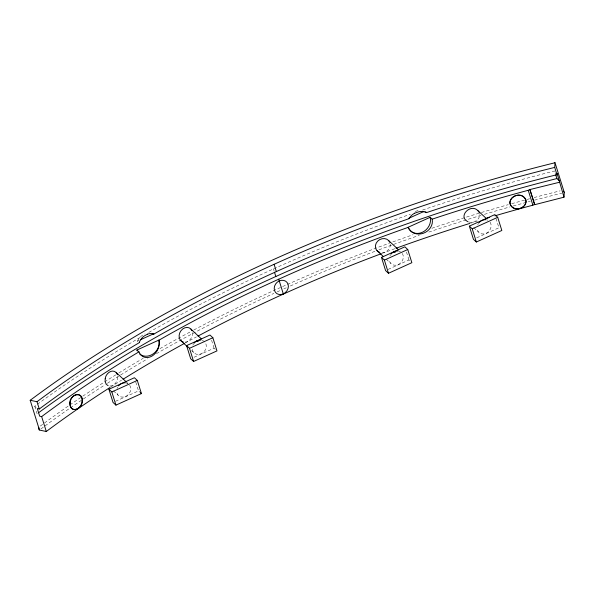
<?xml version="1.0" encoding="UTF-8"?>
<svg xmlns="http://www.w3.org/2000/svg" width="594" height="594" viewBox="0 0 594 594"><rect width="100%" height="100%" fill="white"/><g stroke="black" fill="none" stroke-linecap="round" stroke-linejoin="round"><path stroke-width="0.45" stroke-dasharray="2.97 2.23" d="M137.905 341.505L137.474 341.105L139.085 340.377M194.023 357.261L214.055 348.195L215.221 349.272M388.082 269.431L408.954 259.986L410.112 261.07M115.496 401.314L138.513 390.897L139.672 391.973M476.73 237.823L498.915 227.777L496.183 219M109.838 386.063C114.998 386.085 118.562 380.138 117.619 375.423M468.636 221.963C472.898 223.307 478.177 220.923 479.455 216.506A7.425 6.571 -15.5 0 0 479.581 213.795M473.76 227.688L478.512 232.098M386.107 259.095L390.674 263.335M191.602 350.616L193.637 352.509M113.424 390.837L118.132 395.203M126.663 382.276L127.97 383.501M140.11 337.444A794.698 369.409 -17.3 0 0 34.734 406.214L37.303 408.59M554.685 171.451L554.536 170.975A794.765 369.438 -17.3 0 0 422.267 210.142M555.13 172.876L555.427 173.827M406.489 252.086L408.954 259.986M273.463 268.904L274.049 270.797M211.598 340.295L214.055 348.195M135.774 382.12L138.513 390.897M34.756 406.222L37.125 413.818M490.102 222.178A7.663 6.556 -47.3 0 1 486.1 233.331A7.663 6.556 -47.3 0 1 477.004 228.118M477.747 224.681A7.663 6.556 -47.3 0 1 478.489 223.381M486.397 219.795A7.663 6.556 -47.3 0 1 487.667 220.188M402.272 253.415A7.663 6.556 -47.1 0 1 398.262 264.568A7.663 6.556 -47.1 0 1 389.167 259.348M389.909 255.917A7.663 6.556 -47.1 0 1 390.652 254.618M398.567 251.039A7.663 6.556 -47.1 0 1 400.423 251.715M202.183 340.369A7.663 6.556 -47.1 0 1 206.029 348.166A7.663 6.556 -47.1 0 1 198.299 354.432A7.663 6.556 -47.1 0 1 192.129 348.522M192.872 345.092A7.663 6.556 -47.1 0 1 193.622 343.792M129.73 385.283A7.663 6.556 -47 0 1 125.72 396.436A7.663 6.556 -47 0 1 116.61 391.216M117.077 388.469A7.663 6.556 -47 0 1 117.701 387.117M126.017 382.907A7.663 6.556 -47 0 1 127.881 383.583M148.804 332.417A794.698 369.409 -17.3 0 1 273.478 268.919A794.765 369.438 -17.3 0 1 410.395 214.234M40.303 426.076A781.236 363.149 -17.3 0 1 115.748 374.888M118.867 372.958A781.236 363.149 -17.3 0 1 143.228 358.271M159.957 348.604A781.236 363.149 -17.3 0 1 190.607 331.697M193.859 329.967A781.236 363.149 -17.3 0 1 389.478 243.139M392.812 241.921A781.236 363.149 -17.3 0 1 413.045 234.719M431.86 228.282A781.236 363.149 -17.3 0 1 508.264 204.655M511.701 203.683A781.236 363.149 -17.3 0 1 529.781 198.715M534.103 197.557A781.236 363.149 -17.3 0 1 560.172 190.845M40.875 428.994A778.749 361.998 -17.3 0 1 105.16 384.712M107.417 383.271A778.749 361.998 -17.3 0 1 147.624 358.754M156.378 353.682A778.749 361.998 -17.3 0 1 273.879 293.399M277.235 291.869A778.749 361.998 -17.3 0 1 279.752 290.726M283.821 288.892A778.749 361.998 -17.3 0 1 286.263 287.8M290.34 285.981A778.749 361.998 -17.3 0 1 375.534 251.099M378.942 249.822A778.749 361.998 -17.3 0 1 419.29 235.321M428.801 232.076A778.749 361.998 -17.3 0 1 481.043 215.355M484.429 214.337A778.749 361.998 -17.3 0 1 509.845 206.935M513.246 205.977A778.749 361.998 -17.3 0 1 530.242 201.314M534.496 200.178A778.749 361.998 -17.3 0 1 561.746 193.176M110.833 386.969A769.735 357.803 -17.3 0 1 121.532 380.205M185.142 343.02A769.735 357.803 -17.3 0 1 196.369 336.947M382.239 253.341A769.735 357.803 -17.3 0 1 395.173 248.574M470.589 223.173A769.735 357.803 -17.3 0 1 477.517 221.042M192.523 332.685A7.744 6.334 -59.1 0 1 184.281 342.211M390.325 244.297A7.744 6.801 -32.6 0 1 382.321 252.732M137.474 341.105A12.407 10.618 -47.1 0 1 145.003 333.902M415.265 211.583A12.407 10.618 -47.1 0 1 418.495 210.454"/><path stroke-width="0.89" d="M414.59 213.239L419.097 211.694A12.808 11.36 -24.1 0 1 426.21 212.496L426.522 212.607A769.735 357.803 -17.3 0 1 556.979 174.703L554.722 167.397L555.026 162.756L564.3 192.538L564.003 197.178L534.704 204.692L529.818 189.575L528.244 190.288A769.735 357.803 -17.3 0 0 432.157 219.164A12.689 11.197 -26.6 0 1 423.232 233.301A12.689 11.197 -26.6 0 1 408.256 227.346A769.735 357.803 -17.3 0 0 158.984 340.169M557.001 174.695L557.083 173.344L564.003 197.178M38.714 427.955L38.84 427.376M105.212 378.809C105.494 373.93 111.761 368.354 116.186 372.527L126.01 381.667M158.925 340.199A12.689 9.979 -65.2 0 1 151.982 356.088A12.689 9.979 -65.2 0 1 138.981 351.834A769.735 357.803 -17.3 0 0 41.654 416.594L39.672 416.186L37.303 408.59L39.286 408.999A769.735 357.803 -17.3 0 1 139.204 342.708L139.36 342.3M510.684 199.45L509.979 201.425A7.314 6.467 -10.2 0 0 511.56 206.519C517.174 213.335 531.081 204.67 524.19 197.349C517.983 190.414 504.187 200.898 512.659 207.432A8.353 7.366 -8.4 0 0 525.155 204.522L525.972 201.886A7.247 6.4 -7.6 0 0 524.762 198.002L523.203 196.547A8.353 7.395 -9.2 0 0 510.714 199.465M147.453 334.184A12.734 10.165 -64.1 0 1 153.579 333.999L153.846 334.103A769.735 357.803 -17.3 0 1 409.08 218.637L409.303 218.265A12.734 11.345 -24.9 0 1 414.582 213.224M140.696 339.649L153.579 333.813L153.891 334.118M424.057 211.397L408.761 218.325L409.095 218.629M137.266 350.92A12.407 10.618 -47.1 0 1 136.895 350.029L158.888 340.08A12.407 10.618 -47.1 0 1 153.482 353.66A12.407 10.618 -47.1 0 1 139.746 354.083M430.175 217.293L408.182 227.25A12.407 10.618 -47.1 0 0 422.312 232.321A12.407 10.618 -47.1 0 0 430.175 217.293L432.18 219.156M186.583 345.604L209.957 335.031L212.86 337.726L216.966 350.898L193.592 361.471L190.689 358.776L186.583 345.604L189.486 348.307L193.592 361.471M381.482 257.402L404.856 246.822L407.759 249.525L411.857 262.689L388.483 273.27L385.58 270.567L381.482 257.402L384.385 260.098L388.483 273.27M189.486 348.307L212.86 337.726M384.385 260.098L407.759 249.525M469.342 226.143L494.817 214.612L497.72 217.315L501.826 230.479L476.343 242.01L473.44 239.315L469.342 226.143L472.245 228.846L476.343 242.01M108.932 389.263L134.407 377.732L137.311 380.427L141.417 393.592L115.934 405.13L113.031 402.428L108.932 389.263L111.835 391.958L115.934 405.13M111.835 391.958L137.311 380.427M472.245 228.846L497.72 217.315M494.928 215.83A769.735 357.803 -17.3 0 1 532.855 205.19L534.459 204.47M147.446 334.147L143.718 336.308A12.808 10.254 -65.1 0 0 139.338 342.293M529.818 189.575L559.362 182.284M110.068 387.451A769.735 357.803 -17.3 0 0 46.287 431.489L39.471 430.063L30.19 400.282L37.014 401.707A769.735 357.803 -17.3 0 1 554.707 167.404M426.522 212.607L425.623 211.739M467.953 221.718C457.439 216.572 470.389 203.46 477.524 210.306A7.425 6.571 -15.5 0 1 479.18 212.481M108.13 385.64L107.143 385.009A7.425 5.658 -69.1 0 1 105.205 378.809M563.275 191.246L564.196 192.181M376.975 250.609L383.501 256.667M180.725 340.511L187.518 346.829M555.724 174.77L556.905 178.571L559.451 180.94M478.029 210.788L486.427 218.607M388.751 240.681L398.611 249.866M394.631 251.448L395.337 252.101L394.542 252.465L393.837 251.811M190.934 329.128L201.544 339.018M197.602 340.622L198.307 341.275L197.505 341.639L196.8 340.986M136.895 350.029L138.899 351.893M140.251 392.515L141.417 393.592M116.186 372.527L117.449 374.755M530.063 189.805L534.704 204.692M528.244 190.288L532.877 205.182M274.094 264.308L276.366 271.599M278.727 279.195L283.368 294.089M274.495 272.223L275.824 276.492A794.698 369.409 -17.3 0 0 38.521 412.771M37.014 401.707L39.286 408.999M41.654 416.594L46.287 431.489M478.942 222.78A7.663 6.556 -47.3 0 1 485.729 219.706M391.104 254.017A7.663 6.556 -47.1 0 1 397.898 250.95M194.075 343.191A7.663 6.556 -47.1 0 1 200.861 340.124M118.555 385.885A7.663 6.556 -47 0 1 125.349 382.811M123.069 379.247A769.735 357.803 -17.3 0 1 184.34 343.458M197.973 336.085A769.735 357.803 -17.3 0 1 381.385 253.66M396.035 248.262A769.735 357.803 -17.3 0 1 469.728 223.448M485.328 218.681A769.735 357.803 -17.3 0 1 489.694 217.374M275.839 276.507A794.765 369.438 -17.3 0 1 556.905 178.556M30.197 400.289A778.749 361.998 -17.3 0 1 555.026 162.741M39.204 429.952A2.027 1.24 -74.1 0 1 38.929 428.393M554.328 162.622A2.027 0.683 -69.5 0 1 554.677 162.422M279.262 280.895A7.663 6.571 -47.6 0 0 274.495 290.459A7.663 6.571 -47.6 0 0 283.308 293.889A7.655 6.534 -46.6 0 0 288.083 284.326A7.655 6.571 -44.9 0 0 279.269 280.917M183.338 342.07A7.744 6.334 -59.1 0 1 180.992 330.695A7.744 6.334 -59.1 0 1 192.003 330.702M379.826 252.42A7.744 6.801 -32.6 0 1 377.695 241.127A7.744 6.801 -32.6 0 1 389.842 242.337M153.037 333.598A12.407 10.618 -47.1 0 1 153.579 333.813M69.921 403.111L69.906 403.861A7.247 5.301 -73.1 0 0 71.117 407.744L72.409 408.947A8.353 6.155 -72.1 0 0 81.794 403.111L82.172 400.853A7.314 5.428 -71.8 0 0 80.591 395.76L79.678 395.017A8.353 6.148 -73 0 0 70.367 400.868L69.921 403.111M70.01 403.259C69.617 414.159 82.989 408.991 82.254 400.868C82.997 390.466 68.77 394.958 70.01 403.259"/></g></svg>
